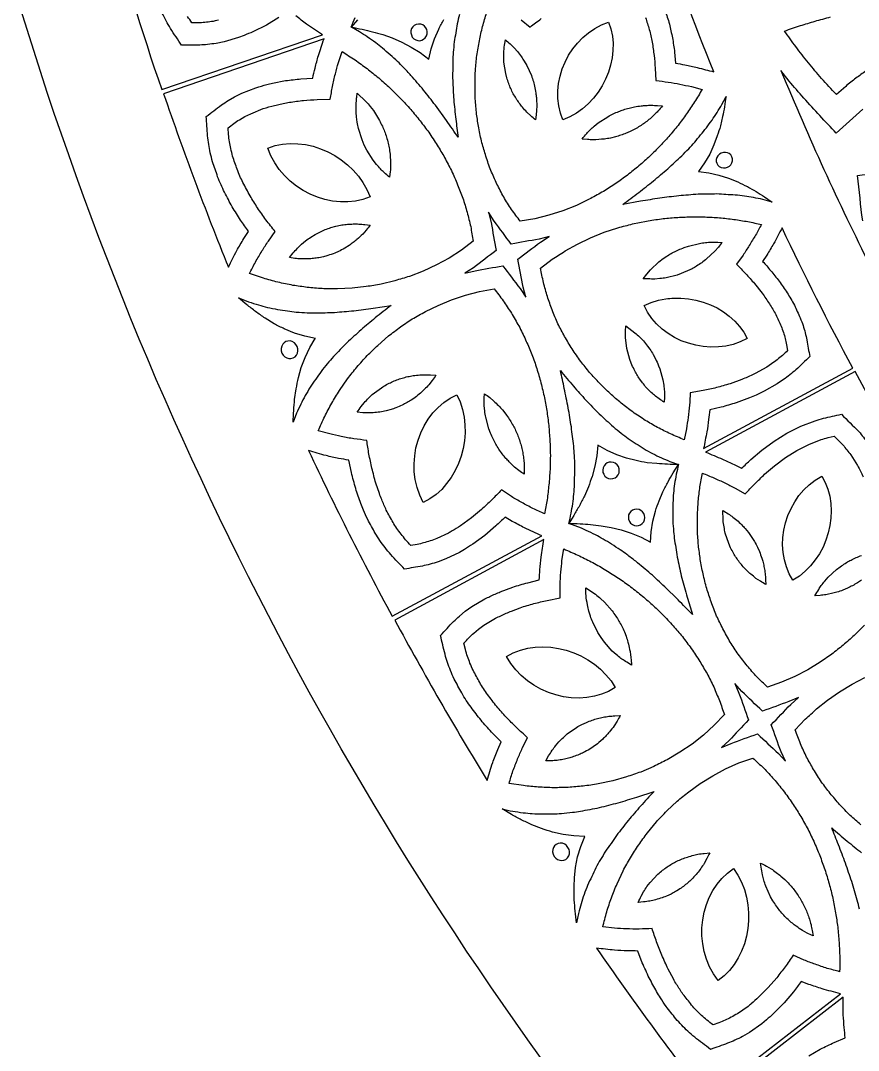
# Model space of a CAD drawing. Extents: x 10 to 990, y 10 to 990.
# Drawn here: x 31.3 to 145.6, y 215 to 355.6 of the extents above; entities that cross this region are included whole.
import ezdxf

# ---------------------------------------------------------------- set-up
doc = ezdxf.new("R2010")
doc.units = 0

msp = doc.modelspace()

# ---------------------------------------------------------------- linework, layer by layer
for points in [[(43.01, 370.3, 0.013328), (50.55, 346.13), (72.51, 353.62, -0.004948), (70.33, 355.07, -0.005308), (68.85, 356.21)], [(66.52, 355.96), (64.83, 354.95), (63, 354.04, -0.008292), (61.78, 353.52), (61.02, 353.23), (59.05, 352.66), (57.97, 352.44, -0.006908), (56.81, 352.29, -0.007455), (55.74, 352.22, -0.000749), (53.26, 352.2, -0.001707), (51.75, 354.47, -0.006444), (51.14, 355.54, -0.006987), (50.6, 356.59, -0.007603)], [(58.3, 355.6, -0.008963), (57.34, 355.41, -0.008119), (56.43, 355.3, -0.008347), (55.52, 355.25), (54.66, 355.25), (54.66, 355.25, -0.006748), (54.08, 356.13, -0.007662)], [(91.18, 356.39, 0.005808), (90.89, 355.12, 0.001454), (90.47, 352.65, 0.007169), (90.34, 351.23, 0.00603), (90.27, 349.99, 0.004313), (90.26, 347.38, 0.003675), (90.4, 344.78, 0.004535), (90.68, 342.1, 0.00168), (91.01, 339.63), (91.01, 339.63, 0.00127), (89.42, 341.91), (87.91, 343.99, 0.001518), (86.29, 346.06, 0.001719), (84.57, 348.07, 0.005816), (83.51, 349.19, 0.004963), (82.75, 349.96, 0.004373), (81.72, 350.9, 0.006951), (80.68, 351.78, 0.00627), (79.75, 352.53, 0.005509), (78.61, 353.33, 0.005433), (77.55, 354.02), (76.44, 354.66, -0.003399), (77.92, 354.38, -0.004054), (79.32, 354.04, -0.004482), (80.71, 353.64), (82, 353.19), (83.33, 352.62), (84.61, 351.95), (85.83, 351.18), (86.99, 350.29), (87.32, 351.7), (87.76, 353.07), (88.35, 354.37, -0.006218), (89.07, 355.69)], [(77.28, 355.64), (76.42, 354.67, 0.004957), (76.95, 355.97, 0.003628)], [(116.59, 355.97, 0.00111), (117.1, 354.33, 0.001086), (117.49, 352.62, -0.003263), (117.75, 350.81, -0.00206), (117.91, 349.06), (118.01, 347.38, -0.002396), (119.68, 347.16, -0.00332), (121.28, 346.88, -0.00246), (122.84, 346.55), (124.32, 346.17, -0.002996), (123.28, 344.45, -0.002436), (122.19, 342.83, -0.003213), (121.02, 341.26, -0.002916), (119.76, 339.73, -0.003091), (118.41, 338.28, -0.002843), (116.99, 336.89, -0.003537), (115.5, 335.57, -0.003323), (113.93, 334.32, -0.003739), (112.31, 333.18, -0.004022), (110.63, 332.12, -0.004055), (108.88, 331.17), (107.14, 330.34), (105.3, 329.6), (103.39, 328.99), (101.46, 328.5), (99.48, 328.17, -0.001311), (98.29, 329.78, -0.001103), (97.22, 331.48, -0.001039), (96.29, 333.25, -0.001043), (95.47, 335.08, -0.004491), (94.79, 337.03, -0.001168), (94.24, 338.88, -0.004458), (93.82, 340.9, -0.001172), (93.52, 342.8, -0.004928), (93.35, 344.87, -0.004478), (93.31, 346.87, -0.001188), (93.36, 348.79, -0.001215), (93.56, 350.78, -0.004659), (93.9, 352.81, -0.005262), (94.34, 354.75, -0.005261), (94.89, 356.64, -0.001052)], [(99.61, 355.65), (100.82, 354.68, -0.003552), (102.34, 355.82, -0.004682)], [(163.39, 355.65, 0.005033), (161.51, 355.23, 0.004428), (159.84, 354.8, 0.005616), (158.02, 354.24, 0.006197), (156.3, 353.64, 0.006927), (154.61, 352.98, 0.00592), (152.95, 352.25, 0.005209), (151.41, 351.51, 0.005753), (149.74, 350.6, 0.007337), (148.2, 349.67, 0.006676), (146.68, 348.68, 0.00561), (145.3, 347.69, 0.005107), (143.9, 346.58), (142.63, 345.47, -0.005934), (140.62, 347.66, -0.006201), (138.82, 349.78, -0.006157), (137.09, 352, -0.001433), (135.55, 354.13, -0.004673), (137.73, 354.87, -0.005235), (139.72, 355.48, -0.00511), (141.85, 356.05, -0.005448)], [(146.26, 343.45, 0.001827), (142.61, 340.21, -0.005649), (138.17, 344.98, -0.006061), (136.19, 347.3), (135.07, 348.73), (135.07, 348.73, 0.018607), (147.31, 321.96, -0.005996)], [(146.22, 328.23, -0.004237), (145.52, 334.41, 0.004014), (150.55, 335.08, 0.007907)], [(146.47, 273.04, -0.003739), (145.06, 271.64, -0.004022), (143.57, 270.32, -0.004055), (142, 269.09), (140.42, 267.99), (138.73, 266.96), (136.95, 266.04), (135.12, 265.24), (133.23, 264.59, -0.001311), (131.78, 265.98, -0.001103), (130.45, 267.49, -0.001039), (129.24, 269.07, -0.001043), (128.14, 270.74, -0.004491), (127.14, 272.55, -0.001168), (126.29, 274.29, -0.004458), (125.54, 276.21, -0.001172), (124.93, 278.04, -0.004928), (124.43, 280.05, -0.004478), (124.06, 282.02, -0.001188), (123.8, 283.93, -0.001215), (123.66, 285.91, -0.004659), (123.67, 287.98, -0.005262), (123.78, 289.96, -0.005261), (124.01, 291.92, -0.001052), (124.35, 293.79, -0.002377), (125.92, 293.14, -0.003386), (127.39, 292.47, -0.002275), (128.83, 291.72), (130.18, 290.96, -0.003552), (131.5, 292.34, -0.004682), (132.84, 293.63), (134.19, 294.79), (135.68, 295.91), (137.23, 296.88), (138.86, 297.71), (140.55, 298.38, -0.006589), (141.49, 298.65), (142.31, 298.85), (142.31, 298.85), (143.54, 297.63, 0.001121), (144.61, 296.29), (145.53, 294.83, 0.00111), (146.3, 293.29, 0.001086)], [(146.08, 279.2, -0.010575), (145.5, 278.81, -0.009307), (144.84, 278.43, -0.008306), (144.15, 278.09), (143.51, 277.81, -0.009335), (142.71, 277.54, -0.025184), (141.19, 277.19, -0.008899), (140.42, 277.1), (139.7, 277.05, -0.011444), (140.22, 277.91, -0.013689), (140.57, 278.45, -0.010317), (141.05, 279.06), (141.52, 279.59), (142.65, 280.63, -0.010614), (143.32, 281.14, -0.012356), (144.02, 281.58, -0.010562), (144.63, 281.93, -0.008612), (145.33, 282.26, -0.010428), (146.04, 282.56, -0.013033)], [(145.97, 245.8, -0.001153), (144.52, 247.08, -0.005319), (143.08, 248.56, -0.005422), (141.78, 250.08, -0.000999), (140.61, 251.62, -0.005318), (139.5, 253.36, -0.001061), (138.57, 255.04, -0.001302), (137.72, 256.86, -0.001164), (137.02, 258.75), (138.39, 260.21, -0.004427), (139.93, 261.6), (141.43, 262.81), (143.06, 263.94), (144.77, 264.98), (146.53, 265.91, -0.00328)], [(145.79, 234.26, 0.003235), (145.47, 235.53, 0.001129), (144.73, 238.05, 0.000888), (143.88, 240.54, 0.001621), (142.92, 243.07, -0.001279), (141.99, 245.38), (141.99, 245.38, 0.004068), (144.09, 243.58, 0.003593), (146.08, 241.98, 0.004188)], [(138.87, 214.26), (140.44, 215.18, -0.003624), (142.35, 216.1), (143.84, 216.72, -0.006727), (143.7, 218.12, -0.005784), (143.58, 219.86, -0.001441), (143.57, 222.28), (143.57, 222.28), (125.29, 208.08, 0.013098)]]:
    msp.add_lwpolyline(points, format="xyb")
for points in [[(125.9, 348.56, -0.013094), (118.37, 368.7), (96.44, 361.19, -0.000937), (98.55, 359.87, -0.002796), (99.99, 358.89), (100.91, 358.2, -0.004801), (102.35, 359.17), (104.04, 360.18), (105.89, 361.12), (107.81, 361.91), (109.83, 362.54), (111.88, 362.96, -0.005631), (113.06, 363.1, 0.000825), (115.56, 363.26, 0.002062), (117.53, 360.52, 0.001351), (118.5, 358.77, 0.001077), (119.27, 356.95, 0.001279), (119.84, 355.09, 0.001112), (120.26, 353.2, -0.002624), (120.55, 351.24), (120.69, 349.74, -0.004239), (121.96, 349.52, -0.002406), (123.64, 349.15, 0.00144), (125.9, 348.56)], [(72.7, 353.06), (50.8, 345.57, 0.013098), (59.64, 321.91, -0.001447), (60.79, 324.17, -0.003824), (61.76, 325.8), (62.4, 326.79, -0.005336), (61.31, 328.33, -0.001286), (60.17, 330.14, -0.003702), (59.12, 332.13, -0.006594), (58.64, 333.15, -0.008119), (58.18, 334.25, -0.001098), (57.49, 336.28, -0.006132), (57.18, 337.52, -0.008407), (56.96, 338.66, -0.005993), (56.81, 339.83, -0.001259), (56.62, 342.47, -0.004169), (58.7, 344.04, -0.007625), (59.6, 344.64), (60.49, 345.16), (61.49, 345.64), (63.41, 346.4, -0.008833), (64.91, 346.82, -0.016802), (65.65, 347), (67.44, 347.36, -0.003624), (69.55, 347.61), (71.16, 347.71, -0.006727), (71.48, 349.08, -0.005784), (71.93, 350.77, -0.001441), (72.7, 353.06)], [(97.45, 352.95, -0.006926), (98.09, 352.39, -0.010114), (98.66, 351.84), (99.11, 351.32, -0.009923), (99.66, 350.6, -0.011977), (100.04, 350.02), (100.39, 349.42), (101.01, 348.05, -0.010967), (101.28, 347.22), (101.45, 346.61, -0.011773), (101.61, 345.67, -0.012329), (101.68, 345.05, -0.009134), (101.73, 344.29, -0.010552), (101.72, 343.52, -0.011043), (101.65, 342.68), (101.56, 342.03, -0.007447), (100.91, 342.57), (100.38, 343.06, -0.010234), (99.78, 343.74, -0.010885), (99.35, 344.29, -0.011944), (98.92, 344.92, -0.009267), (98.53, 345.58, -0.011304), (98.19, 346.27, -0.010564), (97.91, 346.97, -0.013191), (97.66, 347.76), (97.5, 348.35), (97.26, 349.86, -0.010593), (97.23, 350.69), (97.25, 351.4, -0.01305), (97.37, 352.44), (97.45, 352.95)], [(59.6, 340.91, -0.007162), (60.39, 341.51, -0.008583), (61.15, 342.03), (61.88, 342.46), (62.69, 342.85), (64.4, 343.54, -0.009757), (65.96, 343.98, -0.016739), (66.73, 344.15), (67.98, 344.41, -0.004066), (69.91, 344.66, -0.002935), (71.77, 344.78), (73.56, 344.83, -0.005789), (73.85, 346.57, -0.006047), (74.25, 348.28, -0.005944), (74.66, 349.83), (75.16, 351.34, -0.002495), (76.93, 350.19, -0.002814), (78.57, 349, -0.002955), (80.16, 347.73, -0.002636), (81.69, 346.37, -0.002794), (83.14, 344.94, -0.002935), (84.53, 343.43, -0.002478), (85.82, 341.87, 0.001086), (87, 340.31, -0.002367), (88.16, 338.54, 0.001131), (89.16, 336.87, 0.00127), (90.09, 335.08, -0.002791), (90.94, 333.16, 0.001011), (91.65, 331.34, 0.001049), (92.24, 329.4, 0.001099), (92.72, 327.43, 0.001308), (93.07, 325.43), (91.47, 324.23), (89.79, 323.15), (88.04, 322.2), (86.22, 321.36), (84.36, 320.65, -0.004389), (82.38, 320.05), (80.51, 319.59, -0.004314), (78.47, 319.25), (76.54, 319.03), (74.53, 318.93, -0.005008), (72.43, 318.97, -0.004978), (70.41, 319.14, -0.001008), (68.46, 319.42, -0.005139), (66.39, 319.85, -0.004987), (64.42, 320.39), (62.53, 321.02, -0.005447), (63.34, 322.6, -0.006071), (64.23, 324.11, -0.006066), (65.1, 325.46), (66.05, 326.75, -0.004158), (64.78, 328.36, -0.005153), (63.63, 329.99, -0.001127), (62.61, 331.62, -0.003793), (61.64, 333.45, -0.006777), (61.22, 334.34, -0.009289), (60.84, 335.26, -0.001068), (60.23, 337.05, -0.006663), (59.97, 338.08, -0.008596), (59.79, 339.03, -0.007647), (59.66, 340.01), (59.6, 340.91)], [(77.24, 345.63), (78.42, 344.51, -0.009523), (79, 343.85), (79.44, 343.27), (80.28, 341.91, -0.009569), (80.66, 341.14, -0.008916), (80.97, 340.41, -0.009999), (81.23, 339.66, -0.010998), (81.45, 338.82), (81.59, 338.2, -0.0082), (81.71, 337.34, -0.012802), (81.77, 336.35, -0.014652), (81.78, 335.73, -0.007995), (81.74, 334.94), (81.66, 334.19, -0.010681), (80.93, 334.82, -0.012507), (80.39, 335.33, -0.010531), (79.85, 335.93), (79.4, 336.51), (78.55, 337.87), (78.19, 338.57), (77.89, 339.3), (77.42, 340.83, -0.009389), (77.24, 341.67), (77.13, 342.4, -0.010474), (77.08, 343.27, -0.013066), (77.12, 344.6, -0.03201), (77.17, 345.11), (77.24, 345.63)], [(113.47, 330.46, 0.002041), (115.67, 332.1, 0.001577), (117.65, 333.67, 0.001976), (119.63, 335.34, 0.001605), (121.52, 337.1, 0.005455), (122.48, 338.07, 0.005902), (123.29, 338.96, 0.001768), (124.9, 340.93, 0.005025), (125.66, 341.96, 0.004159), (126.35, 343.01, 0.004907), (127.01, 344.12), (127.57, 345.2, -0.002751), (127.36, 343.79, -0.003329), (127.11, 342.46), (126.81, 341.19, -0.004722), (126.38, 339.83), (125.91, 338.6), (125.34, 337.34), (124.63, 336.14), (123.81, 334.97), (125.23, 334.78), (126.59, 334.47), (127.91, 334.05), (129.19, 333.54, -0.003807), (130.48, 332.9, -0.003811), (131.67, 332.23, -0.003587), (132.82, 331.51), (133.89, 330.79, 0.005106), (132.58, 331.14, 0.003181), (131.32, 331.4, 0.00532), (130.08, 331.6, 0.004415), (128.8, 331.74, -0.001308), (126.33, 331.89, -0.001078), (123.76, 331.85, 0.001799), (121.11, 331.64, 0.001295), (118.53, 331.32, 0.002113), (115.9, 330.9), (113.47, 330.46)], [(118.89, 343.91, -0.010425), (118.28, 343.21, -0.01065), (117.78, 342.69, -0.008745), (117.2, 342.17, -0.009786), (116.6, 341.68, -0.00857), (115.97, 341.25, -0.010135), (115.31, 340.84, -0.01156), (114.57, 340.47, -0.010575), (113.93, 340.18, -0.009307), (113.21, 339.91, -0.008306), (112.48, 339.69), (111.8, 339.52, -0.009335), (110.97, 339.39, -0.025184), (109.41, 339.29, -0.008899), (108.64, 339.32), (107.92, 339.39, -0.011444), (108.57, 340.16, -0.013689), (109.01, 340.63, -0.010317), (109.58, 341.16), (110.13, 341.6), (111.42, 342.44, -0.010614), (112.16, 342.83, -0.012356), (112.93, 343.15, -0.010562), (113.58, 343.39, -0.008612), (114.33, 343.61, -0.010428), (115.08, 343.78, -0.013033), (115.99, 343.92, -0.012724), (116.62, 343.98, -0.010266), (117.38, 344, -0.011015), (118.23, 343.97), (118.89, 343.91)], [(103.44, 326.09), (102.05, 325.73, -0.000995), (98.25, 325.06, -0.002096), (95.94, 328.17), (95.17, 329.4), (95.51, 328, 0.002095), (96.19, 324.17, 0.000988), (93.11, 321.83), (91.94, 321.08), (93.31, 321.42, 0.001), (97.1, 322.09, 0.002416), (99.47, 318.99), (100.25, 317.81), (99.87, 319.16, -0.002426), (99.14, 322.99, -0.000992), (102.23, 325.32), (103.44, 326.09)], [(67.99, 323.21), (68.48, 323.85, -0.007262), (69.08, 324.49, -0.010314), (69.64, 325.04), (70.18, 325.5, -0.007648), (70.88, 325.99), (71.48, 326.36), (72.86, 327.03, -0.008034), (73.64, 327.3), (74.32, 327.5, -0.008382), (75.14, 327.66, -0.010194), (75.91, 327.76, -0.010528), (76.69, 327.8, -0.009771), (77.47, 327.79, -0.007454), (78.27, 327.73), (79, 327.63, -0.006907), (78.46, 326.95), (77.98, 326.4, -0.011351), (77.19, 325.68, -0.01827), (76.7, 325.28, -0.011985), (76.13, 324.86), (75.54, 324.48, -0.011914), (74.67, 324.04), (74.16, 323.8, -0.011546), (73.23, 323.49, -0.01483), (72.62, 323.32, -0.012521), (71.8, 323.16, -0.012113), (71.1, 323.07, -0.011593), (70.32, 323.02, -0.008817), (69.53, 323.03, -0.010251), (68.73, 323.1), (67.99, 323.21)], [(135.98, 310.53, -0.006083), (135.26, 309.86, -0.008381), (134.56, 309.27, -0.009702), (133.77, 308.7), (133.13, 308.27), (131.53, 307.38, -0.009505), (130.5, 306.9, -0.0124), (129.73, 306.58), (128.12, 306, -0.004657), (126.26, 305.46, -0.003809), (124.44, 305.06), (122.69, 304.75, -0.003766), (122.59, 303.07, -0.003853), (122.4, 301.39, -0.004019), (122.17, 299.86), (121.87, 298.34, -0.004908), (119.99, 299.15, -0.005088), (118.22, 300.03, -0.001313), (116.55, 300.99, -0.005057), (114.84, 302.14, -0.005342), (113.26, 303.34, -0.00525), (111.74, 304.65, -0.005606), (110.3, 306.05, -0.005024), (108.95, 307.53, -0.001153), (107.74, 309.04, -0.005319), (106.56, 310.74, -0.005422), (105.53, 312.45, -0.000999), (104.63, 314.16, -0.005318), (103.82, 316.06, -0.001061), (103.18, 317.88, -0.001302), (102.64, 319.81, -0.001164), (102.26, 321.78), (103.85, 322.99, -0.004427), (105.6, 324.11), (107.28, 325.06), (109.07, 325.91), (110.93, 326.66), (112.82, 327.28, -0.00328), (114.81, 327.8), (116.7, 328.2, -0.003133), (118.74, 328.5, -0.003097), (120.73, 328.69, -0.003103), (122.72, 328.77, -0.002729), (124.7, 328.76, -0.003329), (126.67, 328.65, -0.002784), (128.64, 328.43, -0.002622), (130.56, 328.12, 0.001228), (132.4, 327.74, -0.003312), (131.61, 326.29, -0.003801), (130.74, 324.85, -0.004162), (129.91, 323.56), (129, 322.31, -0.002248), (130.27, 321, -0.003639), (131.45, 319.68), (132.51, 318.36, 0.001103), (133.5, 316.91, -0.004906), (134.37, 315.43, 0.001158), (135.09, 313.85, -0.009257), (135.41, 312.99, -0.007853), (135.65, 312.16, -0.006145), (135.84, 311.32), (135.98, 310.53)], [(124.51, 297.14), (144.89, 308.11, -0.013282), (135.22, 327.26, -0.001905), (134.07, 325.1, -0.003677), (133.14, 323.56), (132.57, 322.67, -0.003745), (133.66, 321.45, 0.001114), (134.82, 320, 0.001349), (135.91, 318.42, -0.004855), (136.9, 316.73, 0.001333), (137.7, 314.97, -0.007078), (138.09, 313.94, -0.007069), (138.38, 312.95, -0.006348), (138.6, 311.97, 0.001644), (139, 309.69, -0.002175), (137.12, 307.91, -0.007314), (136.28, 307.2, -0.005317), (135.43, 306.56), (134.57, 305.98), (132.78, 304.97, -0.006968), (131.68, 304.45, -0.006765), (130.79, 304.06), (128.94, 303.38, -0.004349), (126.91, 302.79), (125.35, 302.43, -0.004631), (125.2, 301.1, -0.003391), (124.96, 299.44, 0.001505), (124.51, 297.14)], [(127.04, 325.29, -0.009172), (126.52, 324.62), (126.05, 324.09), (124.91, 323.02, -0.010229), (124.25, 322.5, -0.011643), (123.55, 322.05, -0.010333), (122.94, 321.69), (122.32, 321.38), (120.9, 320.83), (119.39, 320.45, -0.009735), (118.55, 320.34), (117.84, 320.28, -0.010506), (116.92, 320.3), (116.27, 320.33), (116.74, 320.96), (117.26, 321.55), (118.4, 322.62), (119.01, 323.09, -0.011416), (119.77, 323.58, -0.010526), (120.38, 323.93, -0.010041), (121.07, 324.26, -0.012536), (121.85, 324.58), (122.43, 324.78), (123.93, 325.15, -0.008639), (124.77, 325.27, -0.011056), (125.54, 325.32, -0.012065), (126.47, 325.31), (127.04, 325.29)], [(81.88, 316.68, 0.003736), (79.7, 314.98, 0.003279), (77.75, 313.35, 0.003993), (75.82, 311.58, 0.003622), (73.99, 309.7, 0.005429), (73.14, 308.72, 0.006824), (72.31, 307.68, 0.004458), (70.82, 305.51, 0.007232), (70.14, 304.39, 0.005343), (69.52, 303.19, 0.00686), (68.96, 301.96), (68.49, 300.74, -0.003916), (68.56, 302.34, -0.004838), (68.69, 303.85), (68.89, 305.28, -0.006482), (69.22, 306.83), (69.6, 308.19), (70.11, 309.58), (70.77, 310.92), (71.51, 312.15), (71.52, 312.15), (71.54, 312.18), (70.08, 312.47), (68.66, 312.89), (67.28, 313.47, -0.005993), (65.89, 314.19), (64.66, 314.92, -0.004539), (63.36, 315.85, -0.005183), (62.15, 316.78), (61.04, 317.72, 0.00704), (62.4, 317.18, 0.007037), (63.76, 316.75, 0.007346), (64.98, 316.42, 0.006828), (66.37, 316.14, 0.008319), (67.73, 315.93, 0.006422), (68.91, 315.78, 0.007886), (70.42, 315.69, 0.006685), (71.53, 315.66, 0.004213), (74.15, 315.73, 0.003002), (76.76, 315.96, 0.003605), (79.43, 316.3), (81.88, 316.68)], [(84.56, 283.92, -0.006748), (83.84, 284.7, -0.007662), (83.22, 285.46, -0.009078), (82.64, 286.25, -0.008251), (82.12, 287.07, -0.001046), (81.2, 288.73, -0.010498), (80.57, 290.2, -0.01928), (80.27, 290.99), (79.77, 292.44, -0.004827), (79.24, 294.45, -0.00459), (78.83, 296.39, -0.001139), (78.53, 298.26, -0.005896), (76.79, 298.47, -0.005692), (75.05, 298.79, -0.005724), (73.48, 299.14), (71.92, 299.58, -0.005399), (72.79, 301.53, -0.005339), (73.75, 303.33, -0.004521), (74.82, 305.07), (75.92, 306.68, -0.001012), (77.18, 308.27, -0.004571), (78.6, 309.83, -0.004588), (80.03, 311.23), (81.49, 312.51, -0.004052), (83.15, 313.76), (84.74, 314.83, -0.004136), (86.55, 315.85), (88.26, 316.69), (90.11, 317.46), (92, 318.09), (93.94, 318.59), (95.92, 318.95, 0.001163), (97.16, 317.33, 0.001288), (98.27, 315.64, 0.001078), (99.29, 313.88, -0.002428), (100.21, 312, 0.001017), (100.98, 310.22, 0.001059), (101.67, 308.32, 0.001246), (102.25, 306.37, -0.002627), (102.73, 304.33, -0.002704), (103.11, 302.33, -0.003038), (103.37, 300.31, -0.002631), (103.53, 298.28, -0.002697), (103.59, 296.24, 0.001253), (103.56, 294.28, -0.002059), (103.39, 292.18, -0.002966), (103.15, 290.17, 0.00098), (102.81, 288.24, -0.005425), (101.22, 288.96, -0.005209), (99.68, 289.78, -0.005576), (98.28, 290.59), (96.93, 291.49, -0.003118), (95.57, 290.11, -0.003619), (94.21, 288.85), (92.84, 287.69), (91.32, 286.6, -0.010251), (90.18, 285.9, -0.017147), (89.69, 285.62), (88.09, 284.87, -0.008963), (87.18, 284.53, -0.008119), (86.3, 284.27, -0.008347), (85.41, 284.06), (84.56, 283.92)], [(130.46, 312.15), (129.52, 311.69), (128.54, 311.37), (127.54, 311.14), (126.52, 311.02), (125.48, 310.99), (124.45, 311.06), (123.43, 311.24), (122.44, 311.51), (121.46, 311.87), (120.53, 312.31), (119.65, 312.84), (118.85, 313.46), (118.09, 314.15), (117.44, 314.91), (116.86, 315.75), (116.41, 316.66), (117.35, 317.08), (118.35, 317.38), (119.35, 317.59, -0.007354), (120.46, 317.68), (121.41, 317.69), (122.45, 317.6), (123.47, 317.4), (124.47, 317.13), (125.43, 316.77), (126.34, 316.34), (127.22, 315.82), (128.02, 315.21), (128.76, 314.55), (129.41, 313.82), (130, 313.02), (130.46, 312.15)], [(119.14, 303.46, -0.008917), (118.44, 303.93, -0.009991), (117.81, 304.42, -0.010063), (117.23, 304.93, -0.011836), (116.69, 305.48, -0.011927), (116.16, 306.12), (115.79, 306.62, -0.011214), (115.02, 307.92, -0.012497), (114.63, 308.81), (114.43, 309.32), (114.05, 310.79), (113.86, 312.32, -0.010371), (113.85, 313.17), (113.89, 313.89), (115.14, 312.95, -0.009634), (115.76, 312.38, -0.009046), (116.29, 311.83, -0.013189), (116.86, 311.13), (117.19, 310.69, -0.007543), (117.63, 309.98), (117.95, 309.4, -0.01208), (118.36, 308.45), (118.54, 308.01), (118.93, 306.54), (119.07, 305.78, -0.009064), (119.15, 304.96, -0.008391), (119.16, 304.17), (119.14, 303.46)], [(77.24, 302.1, -0.009697), (77.79, 302.88), (78.19, 303.4, -0.010466), (78.78, 304.03), (79.29, 304.52), (80.53, 305.45, -0.007965), (81.24, 305.87, -0.010934), (81.93, 306.22, -0.010853), (82.64, 306.52, -0.009485), (83.37, 306.76, -0.011478), (84.12, 306.96, -0.010216), (84.89, 307.1, -0.012307), (85.8, 307.19), (86.37, 307.23, -0.006912), (87.24, 307.21), (87.98, 307.15, -0.006924), (87.47, 306.44), (87.01, 305.86, -0.008811), (86.42, 305.23, -0.010667), (85.85, 304.7, -0.012969), (85.14, 304.13), (84.69, 303.8, -0.008534), (83.36, 303.05, -0.009798), (82.51, 302.71, -0.012624), (81.85, 302.47), (81.18, 302.29, -0.010084), (80.34, 302.13, -0.013033), (79.42, 302.04), (78.86, 302, -0.00791), (77.98, 302.03), (77.24, 302.1)], [(104.96, 307.78, 0.004068), (106.74, 305.66, 0.003593), (108.43, 303.76, 0.004188), (110.27, 301.88, 0.004559), (112.19, 300.12, 0.007049), (113.25, 299.26, 0.007924), (114.23, 298.52, 0.00461), (116.39, 297.11, 0.006644), (117.53, 296.47, 0.008101), (118.75, 295.88, 0.007388), (119.9, 295.39), (121.07, 294.98, -0.004712), (119.57, 295, -0.004571), (118.14, 295.09), (116.79, 295.22, -0.006573), (115.31, 295.5), (114, 295.83), (112.65, 296.29), (111.34, 296.89), (110.07, 297.62), (109.94, 296.17), (109.68, 294.73), (109.3, 293.35, -0.004781), (108.78, 291.93), (108.25, 290.67, -0.003813), (107.55, 289.33, -0.005345), (106.8, 288.03), (106.12, 286.93, 0.004957), (106.43, 288.31, 0.003628), (106.65, 289.62, 0.005063), (106.81, 290.94, 0.004295), (106.89, 292.25, -0.00142), (106.94, 294.79, 0.00338), (106.88, 296.19, 0.003235), (106.78, 297.49, 0.001129), (106.46, 300.1, 0.000888), (106.03, 302.7, 0.001621), (105.5, 305.35, -0.001279), (104.96, 307.78)], [(155.92, 289.05, -0.013094), (145.19, 307.67), (124.79, 296.66, -0.000937), (127.09, 295.7, -0.002796), (128.67, 294.97), (129.69, 294.45, -0.004801), (130.95, 295.64), (132.45, 296.92), (134.12, 298.15), (135.88, 299.25), (137.77, 300.19), (139.73, 300.95, -0.005631), (140.87, 301.28, 0.000825), (143.31, 301.84, 0.002062), (145.71, 299.47, 0.001351), (146.95, 297.9, 0.001077), (148.01, 296.23, 0.001279), (148.88, 294.5, 0.001112), (149.61, 292.7, -0.002624), (150.21, 290.81), (150.6, 289.36, -0.004239), (151.88, 289.35, -0.002406), (153.6, 289.26, 0.00144), (155.92, 289.05)], [(100.03, 293.64, -0.007149), (99.3, 294.15), (98.71, 294.62, -0.011467), (97.98, 295.33, -0.011545), (97.53, 295.81, -0.010777), (97.02, 296.42, -0.009122), (96.56, 297.08, -0.010429), (96.14, 297.76, -0.010063), (95.77, 298.46, -0.012635), (95.42, 299.26), (95.19, 299.86), (94.78, 301.41, -0.010417), (94.64, 302.27), (94.58, 303, -0.012837), (94.58, 304.09), (94.6, 304.63, -0.007892), (95.31, 304.1), (95.87, 303.63, -0.006883), (96.5, 303.01, -0.00865), (97.04, 302.43), (97.5, 301.86, -0.006775), (97.99, 301.16, -0.009251), (98.4, 300.48, -0.00944), (98.77, 299.78, -0.023407), (99.37, 298.32, -0.008108), (99.6, 297.56, -0.010185), (99.78, 296.79, -0.008238), (99.92, 296, -0.010225), (100, 295.21, -0.006371), (100.03, 294.39), (100.03, 293.64)], [(70.59, 296.86, 0.013328), (82, 274.25), (102.43, 285.25, -0.004948), (100.05, 286.33, -0.005308), (98.39, 287.21), (97.41, 287.77, -0.003786), (96.14, 286.58), (94.64, 285.3), (92.99, 284.1, -0.008292), (91.87, 283.39), (91.17, 282.98), (89.32, 282.09), (88.29, 281.69, -0.006908), (87.17, 281.36, -0.007455), (86.12, 281.11, -0.000749), (83.68, 280.69, -0.001707), (81.82, 282.68, -0.006444), (81.04, 283.63, -0.006987), (80.34, 284.58, -0.007603), (79.69, 285.59, -0.001296), (78.66, 287.47, -0.006752), (78.09, 288.75, -0.006999), (77.72, 289.66, -0.001309), (77.02, 291.68, -0.004398), (76.44, 293.88), (76.08, 295.56, -0.006506), (74.69, 295.81, -0.005615), (72.98, 296.18, -0.001264), (70.59, 296.86)], [(122.98, 274.5, 0.00127), (121.04, 276.49), (119.2, 278.29, 0.001518), (117.27, 280.07, 0.001719), (115.25, 281.76, 0.005816), (114.01, 282.69, 0.004963), (113.13, 283.33, 0.004373), (111.96, 284.08, 0.006951), (110.79, 284.79, 0.00627), (109.75, 285.37, 0.005509), (108.49, 285.98, 0.005433), (107.34, 286.48), (106.13, 286.93, -0.003399), (107.65, 286.89, -0.004054), (109.09, 286.79, -0.004482), (110.52, 286.62), (111.87, 286.39), (113.27, 286.05), (114.64, 285.6), (115.97, 285.04), (117.27, 284.35), (117.36, 285.8), (117.57, 287.22), (117.93, 288.6, -0.006218), (118.43, 290.02), (118.96, 291.26, -0.004965), (119.65, 292.6, -0.004544), (120.37, 293.83), (121.1, 294.97, 0.006063), (120.77, 293.63, 0.006189), (120.54, 292.33, 0.006796), (120.39, 291.06, 0.005808), (120.32, 289.75, 0.001454), (120.31, 287.25, 0.007169), (120.41, 285.83, 0.00603), (120.55, 284.6, 0.004313), (120.97, 282.02, 0.003675), (121.54, 279.47, 0.004535), (122.25, 276.88, 0.00168), (122.98, 274.5)], [(127.14, 288.7, -0.006926), (127.87, 288.25, -0.010114), (128.52, 287.8), (129.05, 287.37, -0.009923), (129.71, 286.74, -0.011977), (130.18, 286.23), (130.62, 285.7), (131.46, 284.45, -0.010967), (131.86, 283.67), (132.13, 283.1, -0.011773), (132.44, 282.2, -0.012329), (132.62, 281.61, -0.009134), (132.79, 280.86, -0.010552), (132.91, 280.1, -0.011043), (132.98, 279.25), (133, 278.6, -0.007447), (132.26, 279.03), (131.66, 279.43, -0.010234), (130.96, 280, -0.010885), (130.44, 280.47, -0.011944), (129.91, 281.02, -0.009267), (129.43, 281.61, -0.011304), (128.98, 282.23, -0.010564), (128.58, 282.87, -0.013191), (128.2, 283.61), (127.95, 284.17), (127.47, 285.62, -0.010593), (127.3, 286.44), (127.2, 287.13, -0.01305), (127.15, 288.18), (127.14, 288.7)], [(102.72, 284.74), (82.35, 273.74, 0.013098), (94.96, 251.86, -0.001447), (95.72, 254.28, -0.003824), (96.41, 256.05), (96.88, 257.13, -0.005336), (95.55, 258.46, -0.001286), (94.13, 260.06, -0.003702), (92.77, 261.85, -0.006594), (92.12, 262.78, -0.008119), (91.49, 263.79, -0.001098), (90.47, 265.68, -0.006132), (89.96, 266.85, -0.008407), (89.56, 267.94, -0.005993), (89.22, 269.07, -0.001259), (88.59, 271.64, -0.004169), (90.39, 273.54, -0.007625), (91.18, 274.27), (91.97, 274.93), (92.88, 275.57), (94.65, 276.63, -0.008833), (96.06, 277.29, -0.016802), (96.76, 277.59), (98.46, 278.24, -0.003624), (100.5, 278.84), (102.07, 279.21, -0.006727), (102.16, 280.61, -0.005784), (102.34, 282.34, -0.001441), (102.72, 284.74)], [(91.79, 270.59, -0.007162), (92.47, 271.32, -0.008583), (93.13, 271.95), (93.78, 272.49), (94.52, 273.02), (96.1, 273.98, -0.009757), (97.56, 274.67, -0.016739), (98.29, 274.96), (99.48, 275.43, -0.004066), (101.34, 275.99, -0.002935), (103.16, 276.42), (104.92, 276.76, -0.005789), (104.92, 278.52, -0.006047), (105.02, 280.28, -0.005944), (105.18, 281.87), (105.43, 283.44, -0.002495), (107.36, 282.6, -0.002814), (109.17, 281.7, -0.002955), (110.95, 280.7, -0.002636), (112.68, 279.61, -0.002794), (114.35, 278.44, -0.002935), (115.96, 277.18, -0.002478), (117.5, 275.85, 0.001086), (118.91, 274.51, -0.002367), (120.35, 272.96, 0.001131), (121.61, 271.48, 0.00127), (122.83, 269.86, -0.002791), (123.99, 268.1, 0.001011), (124.98, 266.43, 0.001049), (125.89, 264.61, 0.001099), (126.68, 262.75, 0.001308), (127.36, 260.83), (125.97, 259.38), (124.49, 258.04), (122.93, 256.81), (121.27, 255.69), (119.55, 254.68, -0.004389), (117.7, 253.76), (115.93, 253, -0.004314), (113.97, 252.33), (112.1, 251.8), (110.14, 251.37, -0.005008), (108.06, 251.07, -0.004978), (106.04, 250.9, -0.001008), (104.06, 250.85, -0.005139), (101.95, 250.94, -0.004987), (99.92, 251.14), (97.96, 251.45, -0.005447), (98.49, 253.14, -0.006071), (99.13, 254.78, -0.006066), (99.76, 256.25), (100.48, 257.68, -0.004158), (98.97, 259.07, -0.005153), (97.56, 260.49, -0.001127), (96.28, 261.93, -0.003793), (95.03, 263.57, -0.006777), (94.47, 264.38, -0.009289), (93.95, 265.22, -0.001068), (93.05, 266.89, -0.006663), (92.62, 267.86, -0.008596), (92.29, 268.77, -0.007647), (92, 269.71), (91.79, 270.59)], [(108.42, 278.15), (109.77, 277.25, -0.009523), (110.45, 276.68), (110.98, 276.19), (112.02, 274.98, -0.009569), (112.53, 274.29, -0.008916), (112.95, 273.61, -0.009999), (113.33, 272.92, -0.010998), (113.69, 272.13), (113.93, 271.54, -0.0082), (114.18, 270.71, -0.012802), (114.41, 269.74, -0.014652), (114.52, 269.14, -0.007995), (114.61, 268.34), (114.65, 267.6, -0.010681), (113.83, 268.1, -0.012507), (113.22, 268.51, -0.010531), (112.59, 269.02), (112.05, 269.51), (110.99, 270.71), (110.51, 271.35), (110.09, 272.02), (109.38, 273.44, -0.009389), (109.06, 274.25), (108.84, 274.95, -0.010474), (108.65, 275.8, -0.013066), (108.46, 277.12, -0.03201), (108.43, 277.63), (108.42, 278.15)], [(137.47, 263.19), (136.16, 262.61, -0.000995), (132.53, 261.32, -0.002096), (129.73, 264.01), (128.77, 265.09), (129.34, 263.77, 0.002095), (130.64, 260.1, 0.000988), (127.98, 257.29), (126.96, 256.35), (128.25, 256.91, 0.001), (131.88, 258.2, 0.002416), (134.72, 255.53), (135.69, 254.49), (135.09, 255.77, -0.002426), (133.74, 259.43, -0.000992), (136.4, 262.23), (137.47, 263.19)], [(102.98, 254.51), (103.36, 255.22, -0.007262), (103.84, 255.96, -0.010314), (104.31, 256.59), (104.76, 257.13, -0.007648), (105.37, 257.73), (105.9, 258.2), (107.16, 259.09, -0.008034), (107.88, 259.48), (108.52, 259.78, -0.008382), (109.3, 260.08, -0.010194), (110.04, 260.3, -0.010528), (110.8, 260.48, -0.009771), (111.58, 260.6, -0.007454), (112.38, 260.67), (113.12, 260.69, -0.006907), (112.7, 259.93), (112.31, 259.3, -0.011351), (111.65, 258.47, -0.01827), (111.23, 257.99, -0.011985), (110.74, 257.48), (110.22, 257.01, -0.011914), (109.43, 256.43), (108.97, 256.11, -0.011546), (108.1, 255.66, -0.01483), (107.53, 255.39, -0.012521), (106.74, 255.1, -0.012113), (106.07, 254.89, -0.011593), (105.31, 254.71, -0.008817), (104.53, 254.59, -0.010251), (103.73, 254.53), (102.98, 254.51)], [(125.8, 218.49, -0.006748), (124.96, 219.14, -0.007662), (124.22, 219.78, -0.009078), (123.52, 220.47, -0.008251), (122.87, 221.2, -0.001046), (121.69, 222.68, -0.010498), (120.82, 224.02, -0.01928), (120.4, 224.75), (119.66, 226.11, -0.004827), (118.81, 228, -0.00459), (118.09, 229.84, -0.001139), (117.48, 231.64, -0.005896), (115.73, 231.56, -0.005692), (113.97, 231.59, -0.005724), (112.36, 231.67), (110.74, 231.86, -0.005399), (111.29, 233.92, -0.005339), (111.93, 235.85, -0.004521), (112.7, 237.75), (113.52, 239.52, -0.001012), (114.51, 241.29, -0.004571), (115.65, 243.06, -0.004588), (116.83, 244.68), (118.06, 246.18, -0.004052), (119.49, 247.69), (120.88, 249.01, -0.004136), (122.5, 250.31), (124.05, 251.42), (125.75, 252.48), (127.5, 253.42), (129.34, 254.23), (131.23, 254.91, 0.001163), (132.72, 253.52, 0.001288), (134.1, 252.03, 0.001078), (135.39, 250.47, -0.002428), (136.61, 248.76, 0.001017), (137.66, 247.13, 0.001059), (138.65, 245.37, 0.001246), (139.55, 243.55, -0.002627), (140.36, 241.61, -0.002704), (141.05, 239.7, -0.003038), (141.65, 237.76, -0.002631), (142.14, 235.77, -0.002697), (142.53, 233.77, 0.001253), (142.82, 231.84, -0.002059), (143.01, 229.74, -0.002966), (143.09, 227.71, 0.00098), (143.08, 225.75, -0.005425), (141.39, 226.2, -0.005209), (139.74, 226.76, -0.005576), (138.23, 227.33), (136.74, 227.99, -0.003118), (135.64, 226.4, -0.003619), (134.5, 224.93), (133.33, 223.57), (132.02, 222.25, -0.010251), (131.01, 221.36, -0.017147), (130.57, 221.01), (129.12, 220.01, -0.008963), (128.27, 219.52, -0.008119), (127.45, 219.12, -0.008347), (126.6, 218.77), (125.8, 218.49)], [(117.75, 250.36, 0.003736), (115.89, 248.33, 0.003279), (114.23, 246.39, 0.003993), (112.62, 244.33, 0.003622), (111.13, 242.18, 0.005429), (110.44, 241.07, 0.006824), (109.8, 239.91, 0.004458), (108.68, 237.53, 0.007232), (108.19, 236.3, 0.005343), (107.78, 235.02, 0.00686), (107.43, 233.71), (107.17, 232.43, -0.003916), (106.98, 234.03, -0.004838), (106.86, 235.54), (106.82, 236.98, -0.006482), (106.89, 238.56), (107.04, 239.97), (107.31, 241.42), (107.74, 242.85), (108.28, 244.18), (108.29, 244.19), (108.29, 244.22), (106.81, 244.27), (105.34, 244.45), (103.89, 244.79, -0.005993), (102.39, 245.27), (101.06, 245.79, -0.004539), (99.62, 246.49, -0.005183), (98.28, 247.21), (97.03, 247.96, 0.00704), (98.46, 247.65, 0.007037), (99.87, 247.45, 0.007346), (101.13, 247.32, 0.006828), (102.55, 247.27, 0.008319), (103.92, 247.29, 0.006422), (105.11, 247.34, 0.007886), (106.61, 247.5, 0.006685), (107.72, 247.65, 0.004213), (110.29, 248.15, 0.003002), (112.83, 248.8, 0.003605), (115.41, 249.58), (117.75, 250.36)], [(115.58, 235.21, -0.009697), (116, 236.07), (116.31, 236.65, -0.010466), (116.78, 237.37), (117.21, 237.94), (118.27, 239.06, -0.007965), (118.91, 239.59, -0.010934), (119.53, 240.05, -0.010853), (120.18, 240.46, -0.009485), (120.86, 240.82, -0.011478), (121.57, 241.14, -0.010216), (122.3, 241.4, -0.012307), (123.19, 241.65), (123.74, 241.78, -0.006912), (124.6, 241.9), (125.34, 241.96, -0.006924), (124.95, 241.18), (124.6, 240.53, -0.008811), (124.12, 239.82, -0.010667), (123.64, 239.2, -0.012969), (123.03, 238.52), (122.65, 238.12, -0.008534), (121.45, 237.16, -0.009798), (120.68, 236.68, -0.012624), (120.07, 236.34), (119.43, 236.05, -0.010084), (118.63, 235.76, -0.013033), (117.74, 235.51), (117.19, 235.38, -0.00791), (116.32, 235.27), (115.58, 235.21)], [(139.45, 230.62, -0.007149), (138.65, 231.01), (137.99, 231.37, -0.011467), (137.15, 231.95, -0.011545), (136.63, 232.35, -0.010777), (136.03, 232.87, -0.009122), (135.46, 233.44, -0.010429), (134.93, 234.05, -0.010063), (134.46, 234.68, -0.012635), (133.98, 235.41), (133.65, 235.96), (132.99, 237.42, -0.010417), (132.72, 238.25), (132.53, 238.96, -0.012837), (132.36, 240.03), (132.29, 240.57, -0.007892), (133.08, 240.16), (133.71, 239.8, -0.006883), (134.43, 239.29, -0.00865), (135.06, 238.8), (135.61, 238.32, -0.006775), (136.2, 237.7, -0.009251), (136.72, 237.1, -0.00944), (137.19, 236.47, -0.023407), (138.03, 235.13, -0.008108), (138.38, 234.42, -0.010185), (138.69, 233.69, -0.008238), (138.95, 232.93, -0.010225), (139.17, 232.16, -0.006371), (139.33, 231.36), (139.45, 230.62)], [(109.89, 228.95, 0.013328), (124.86, 208.53), (143.2, 222.74, -0.004948), (140.67, 223.41, -0.005308), (138.89, 224.01), (137.83, 224.4, -0.003786), (136.78, 223.02), (135.5, 221.51), (134.07, 220.05, -0.008292), (133.09, 219.17), (132.47, 218.64), (130.78, 217.47), (129.84, 216.91, -0.006908), (128.79, 216.39, -0.007455), (127.79, 215.97, -0.000749), (125.46, 215.15, -0.001707), (123.29, 216.81, -0.006444), (122.36, 217.62, -0.006987), (121.52, 218.44, -0.007603), (120.72, 219.33, -0.001296), (119.38, 221.01, -0.006752), (118.61, 222.18, -0.006999), (118.1, 223.03, -0.001309), (117.08, 224.9, -0.004398), (116.14, 226.97), (115.51, 228.57, -0.006506), (114.1, 228.59, -0.005615), (112.35, 228.68, -0.001264), (109.89, 228.95)]]:
    msp.add_lwpolyline(points, format="xyb", close=True)
msp.add_lwpolyline([(102.24, 214.04), (100.52, 216.43), (98.82, 218.84), (97.14, 221.25), (95.47, 223.68), (93.81, 226.12), (92.16, 228.57), (90.54, 231.03), (88.92, 233.5), (87.32, 235.98), (85.74, 238.46), (84.16, 240.96), (82.61, 243.47), (81.07, 245.99), (79.54, 248.52), (78.03, 251.06), (76.53, 253.61), (75.05, 256.17), (73.58, 258.74), (72.13, 261.32), (70.69, 263.91), (69.27, 266.51), (67.87, 269.12), (66.47, 271.73), (65.1, 274.36), (63.74, 276.99), (62.39, 279.64), (61.06, 282.29), (59.75, 284.96), (58.45, 287.63), (57.17, 290.31), (55.91, 293), (54.66, 295.7), (53.42, 298.41), (52.2, 301.13), (51, 303.85), (49.81, 306.59), (48.64, 309.33), (47.49, 312.08), (46.35, 314.84), (45.23, 317.61), (44.13, 320.38), (43.04, 323.17), (41.97, 325.96), (40.91, 328.76), (39.87, 331.57), (38.85, 334.39), (37.85, 337.22), (36.86, 340.05), (35.89, 342.89), (34.93, 345.74), (34, 348.6), (33.07, 351.46), (32.17, 354.33), (31.29, 357.21)])
for points in [[(86.7, 353.46), (86.79, 353.75), (86.8, 354.05), (86.73, 354.33), (86.61, 354.59), (86.42, 354.8), (86.18, 354.96), (85.9, 355.07), (85.59, 355.08), (85.28, 355.02), (85.01, 354.88), (84.8, 354.69), (84.66, 354.46), (84.57, 354.18), (84.56, 353.89), (84.62, 353.59), (84.75, 353.31), (84.96, 353.07), (85.21, 352.91), (85.49, 352.83), (85.76, 352.81), (86.04, 352.88), (86.3, 353), (86.52, 353.2), (86.7, 353.46)], [(111.54, 355.35), (111.86, 354.42), (112.06, 353.44), (112.16, 352.47), (112.14, 351.48), (112.03, 350.48), (111.82, 349.48), (111.52, 348.52), (111.13, 347.57), (110.66, 346.65), (110.11, 345.79), (109.48, 344.96), (108.77, 344.21), (108, 343.52), (107.17, 342.92), (106.27, 342.4), (105.31, 341.99), (104.96, 342.94), (104.73, 343.93), (104.62, 344.93), (104.61, 345.95), (104.71, 346.96), (104.92, 347.97), (105.21, 348.95), (105.61, 349.9), (106.09, 350.82), (106.66, 351.68), (107.3, 352.49), (108.02, 353.23), (108.81, 353.9), (109.66, 354.47), (110.57, 354.97), (111.54, 355.35)], [(65.04, 338.16), (66.02, 338.49), (67.04, 338.69), (68.07, 338.78), (69.13, 338.75), (70.16, 338.63), (71.2, 338.4), (72.22, 338.06), (73.21, 337.64), (74.16, 337.13), (75.06, 336.55), (75.91, 335.88), (76.69, 335.13), (77.4, 334.32), (78.02, 333.45), (78.56, 332.52), (78.98, 331.52), (78.01, 331.15), (76.99, 330.93), (75.97, 330.81), (74.93, 330.82), (73.88, 330.91), (72.83, 331.13), (71.82, 331.45), (70.82, 331.87), (69.87, 332.37), (68.94, 332.97), (68.09, 333.65), (67.32, 334.42), (66.59, 335.25), (65.98, 336.16), (65.44, 337.12), (65.04, 338.16)], [(126.91, 335.51), (127.21, 335.44), (127.51, 335.47), (127.78, 335.55), (128.03, 335.7), (128.22, 335.89), (128.38, 336.13), (128.46, 336.4), (128.46, 336.7), (128.38, 336.98), (128.23, 337.22), (128.02, 337.4), (127.78, 337.51), (127.5, 337.57), (127.21, 337.56), (126.92, 337.48), (126.66, 337.33), (126.44, 337.12), (126.3, 336.86), (126.23, 336.59), (126.22, 336.33), (126.3, 336.08), (126.44, 335.84), (126.64, 335.64), (126.91, 335.51)], [(68.37, 311.74), (68.07, 311.83), (67.77, 311.82), (67.5, 311.74), (67.25, 311.59), (67.06, 311.39), (66.92, 311.13), (66.85, 310.82), (66.87, 310.49), (66.96, 310.16), (67.14, 309.89), (67.36, 309.67), (67.62, 309.53), (67.89, 309.44), (68.18, 309.44), (68.47, 309.51), (68.74, 309.66), (68.95, 309.9), (69.08, 310.18), (69.13, 310.48), (69.12, 310.77), (69.03, 311.07), (68.87, 311.34), (68.66, 311.57), (68.37, 311.74)], [(86.24, 289.79), (85.76, 290.78), (85.41, 291.84), (85.16, 292.9), (85.02, 293.99), (85, 295.08), (85.08, 296.17), (85.25, 297.24), (85.53, 298.29), (85.9, 299.3), (86.37, 300.26), (86.91, 301.17), (87.54, 302.01), (88.26, 302.77), (89.04, 303.44), (89.9, 304.03), (90.83, 304.5), (91.27, 303.52), (91.6, 302.48), (91.82, 301.44), (91.93, 300.37), (91.95, 299.29), (91.86, 298.21), (91.68, 297.15), (91.41, 296.11), (91.04, 295.1), (90.6, 294.14), (90.07, 293.21), (89.44, 292.36), (88.76, 291.58), (87.99, 290.89), (87.15, 290.27), (86.24, 289.79)], [(110.8, 294.5), (110.75, 294.19), (110.77, 293.9), (110.88, 293.63), (111.04, 293.39), (111.27, 293.2), (111.53, 293.08), (111.82, 293.01), (112.13, 293.05), (112.43, 293.16), (112.67, 293.33), (112.85, 293.56), (112.97, 293.82), (113, 294.11), (112.98, 294.4), (112.88, 294.69), (112.7, 294.93), (112.46, 295.13), (112.19, 295.25), (111.9, 295.3), (111.61, 295.27), (111.35, 295.18), (111.11, 295.02), (110.93, 294.8), (110.8, 294.5)], [(140.64, 293.38), (141.12, 292.52), (141.47, 291.59), (141.73, 290.64), (141.87, 289.66), (141.94, 288.66), (141.89, 287.65), (141.75, 286.64), (141.52, 285.64), (141.21, 284.66), (140.81, 283.71), (140.32, 282.8), (139.74, 281.94), (139.1, 281.13), (138.38, 280.4), (137.58, 279.74), (136.7, 279.18), (136.2, 280.06), (135.81, 281), (135.54, 281.97), (135.36, 282.97), (135.29, 283.99), (135.33, 285.01), (135.46, 286.03), (135.69, 287.03), (136.01, 288.02), (136.44, 288.96), (136.94, 289.86), (137.52, 290.72), (138.19, 291.5), (138.93, 292.21), (139.75, 292.85), (140.64, 293.38)], [(116.46, 287.44), (116.5, 287.74), (116.46, 288.03), (116.35, 288.29), (116.18, 288.53), (115.96, 288.71), (115.7, 288.83), (115.41, 288.89), (115.09, 288.85), (114.8, 288.74), (114.56, 288.56), (114.38, 288.33), (114.28, 288.08), (114.24, 287.79), (114.27, 287.5), (114.38, 287.21), (114.55, 286.96), (114.8, 286.76), (115.08, 286.65), (115.37, 286.61), (115.64, 286.64), (115.91, 286.75), (116.14, 286.92), (116.33, 287.14), (116.46, 287.44)], [(97.61, 268.77), (98.52, 269.27), (99.5, 269.63), (100.5, 269.89), (101.54, 270.03), (102.58, 270.08), (103.65, 270.03), (104.71, 269.86), (105.75, 269.61), (106.78, 269.26), (107.76, 268.84), (108.71, 268.32), (109.6, 267.7), (110.43, 267.03), (111.18, 266.27), (111.88, 265.44), (112.45, 264.52), (111.55, 264), (110.59, 263.61), (109.6, 263.33), (108.57, 263.16), (107.52, 263.08), (106.45, 263.12), (105.4, 263.27), (104.35, 263.52), (103.32, 263.86), (102.31, 264.3), (101.36, 264.83), (100.47, 265.46), (99.62, 266.16), (98.87, 266.95), (98.18, 267.82), (97.61, 268.77)], [(105.24, 243.27), (104.94, 243.3), (104.64, 243.25), (104.39, 243.12), (104.16, 242.93), (104.01, 242.7), (103.91, 242.42), (103.89, 242.11), (103.97, 241.78), (104.12, 241.47), (104.33, 241.24), (104.59, 241.06), (104.87, 240.96), (105.15, 240.92), (105.44, 240.96), (105.71, 241.08), (105.95, 241.28), (106.12, 241.54), (106.2, 241.84), (106.2, 242.15), (106.14, 242.43), (106, 242.71), (105.81, 242.95), (105.56, 243.15), (105.24, 243.27)], [(126.48, 224.55), (125.84, 225.45), (125.32, 226.43), (124.91, 227.44), (124.59, 228.49), (124.39, 229.57), (124.29, 230.66), (124.28, 231.74), (124.39, 232.82), (124.58, 233.88), (124.89, 234.9), (125.28, 235.89), (125.76, 236.82), (126.34, 237.69), (127, 238.48), (127.75, 239.21), (128.59, 239.82), (129.19, 238.92), (129.68, 237.96), (130.07, 236.96), (130.35, 235.92), (130.55, 234.86), (130.64, 233.78), (130.63, 232.71), (130.54, 231.64), (130.35, 230.58), (130.07, 229.56), (129.69, 228.56), (129.22, 227.62), (128.67, 226.73), (128.03, 225.93), (127.3, 225.18), (126.48, 224.55)]]:
    msp.add_lwpolyline(points, close=True)

doc.saveas('drawing.dxf')
